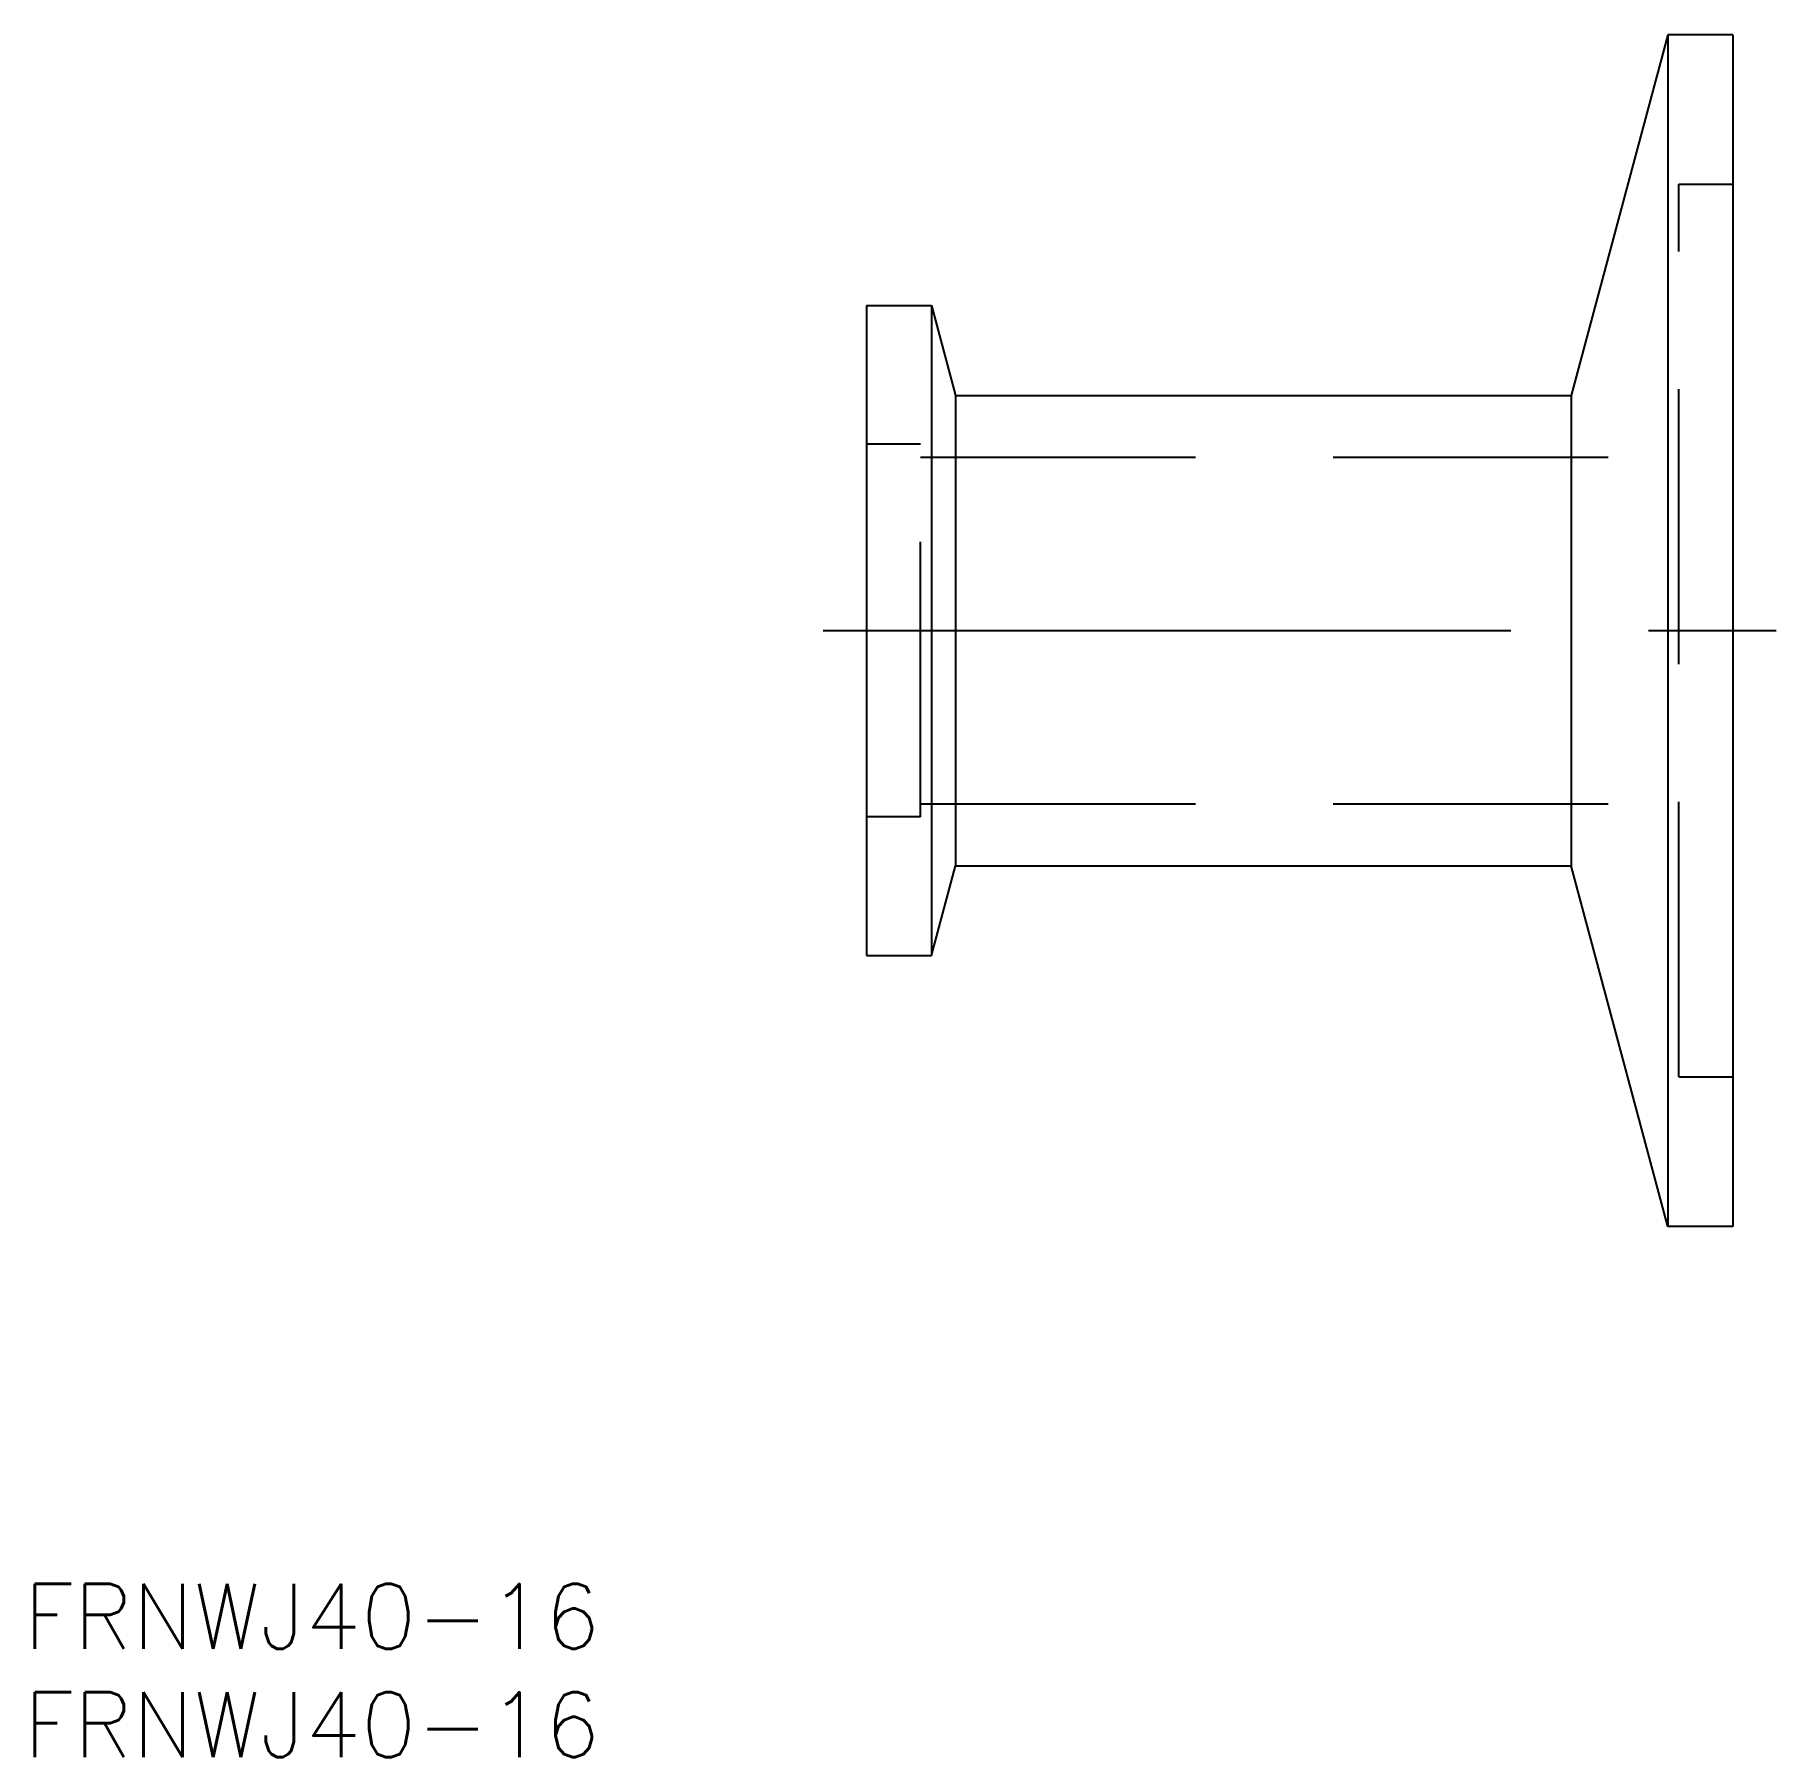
# Model space of a CAD drawing. Extents: x -38.4 to 42, y -52 to 27.5.
import ezdxf

# ---------------------------------------------------------------- set-up
doc = ezdxf.new("R2010")
doc.units = 0
doc.linetypes.add('CENTER', pattern=[50.8, 31.75, -6.35, 6.35, -6.35])
doc.linetypes.add('DASHED', pattern=[19.05, 12.7, -6.35])
doc.layers.get('0').update_dxf_attribs({"linetype": 'CONTINUOUS'})
doc.layers.add('CENTER', color=1, linetype='CENTER')
doc.styles.get("Standard").update_dxf_attribs({"font": 'txt.shx', "height": 3, "bigfont": 'bigfont.shx'})

msp = doc.modelspace()

# ---------------------------------------------------------------- linework, layer by layer
at = {"color": 7, "linetype": 'CONTINUOUS'}
for p, q in [((37, 27.5), (32.539, 10.85)), ((40, 27.5), (37, 27.5)), ((37, 27.5), (37, -27.5)), ((40, 27.5), (40, -27.5)), ((0, 15), (3, 15)), ((0, 15), (0, -15)), ((3, 15), (4.112, 10.85)), ((3, 15), (3, -15)), ((4.112, 10.85), (32.539, 10.85)), ((4.112, 10.85), (4.112, -10.85)), ((32.539, 10.85), (32.539, -10.85)), ((3, -15), (4.112, -10.85)), ((4.112, -10.85), (32.539, -10.85)), ((37, -27.5), (32.539, -10.85)), ((0, -15), (3, -15)), ((40, -27.5), (37, -27.5))]:
    msp.add_line(p, q, dxfattribs=at)
at = {"color": 3, "linetype": 'DASHED'}
for p, q in [((37.5, -20.6), (37.5, 20.6)), ((37.5, 20.6), (40, 20.6)), ((2.5, 8.6), (0, 8.6)), ((2.5, -8.6), (2.5, 8.6)), ((2.5, 8), (37.5, 8)), ((2.5, -8), (37.5, -8)), ((2.5, -8.6), (0, -8.6)), ((37.5, -20.6), (40, -20.6))]:
    msp.add_line(p, q, dxfattribs=at)
at = {"layer": 'CENTER', "color": 1, "linetype": 'CENTER'}
msp.add_line((-2, 0), (42, 0), dxfattribs=at)

# ---------------------------------------------------------------- texts
at = {"color": 7, "linetype": 'CONTINUOUS'}
for p in [(-38.9, -47), (-38.9, -52)]:
    msp.add_text('FRNWJ40-16', height=3, dxfattribs=at).set_placement(p)

doc.saveas('drawing.dxf')
